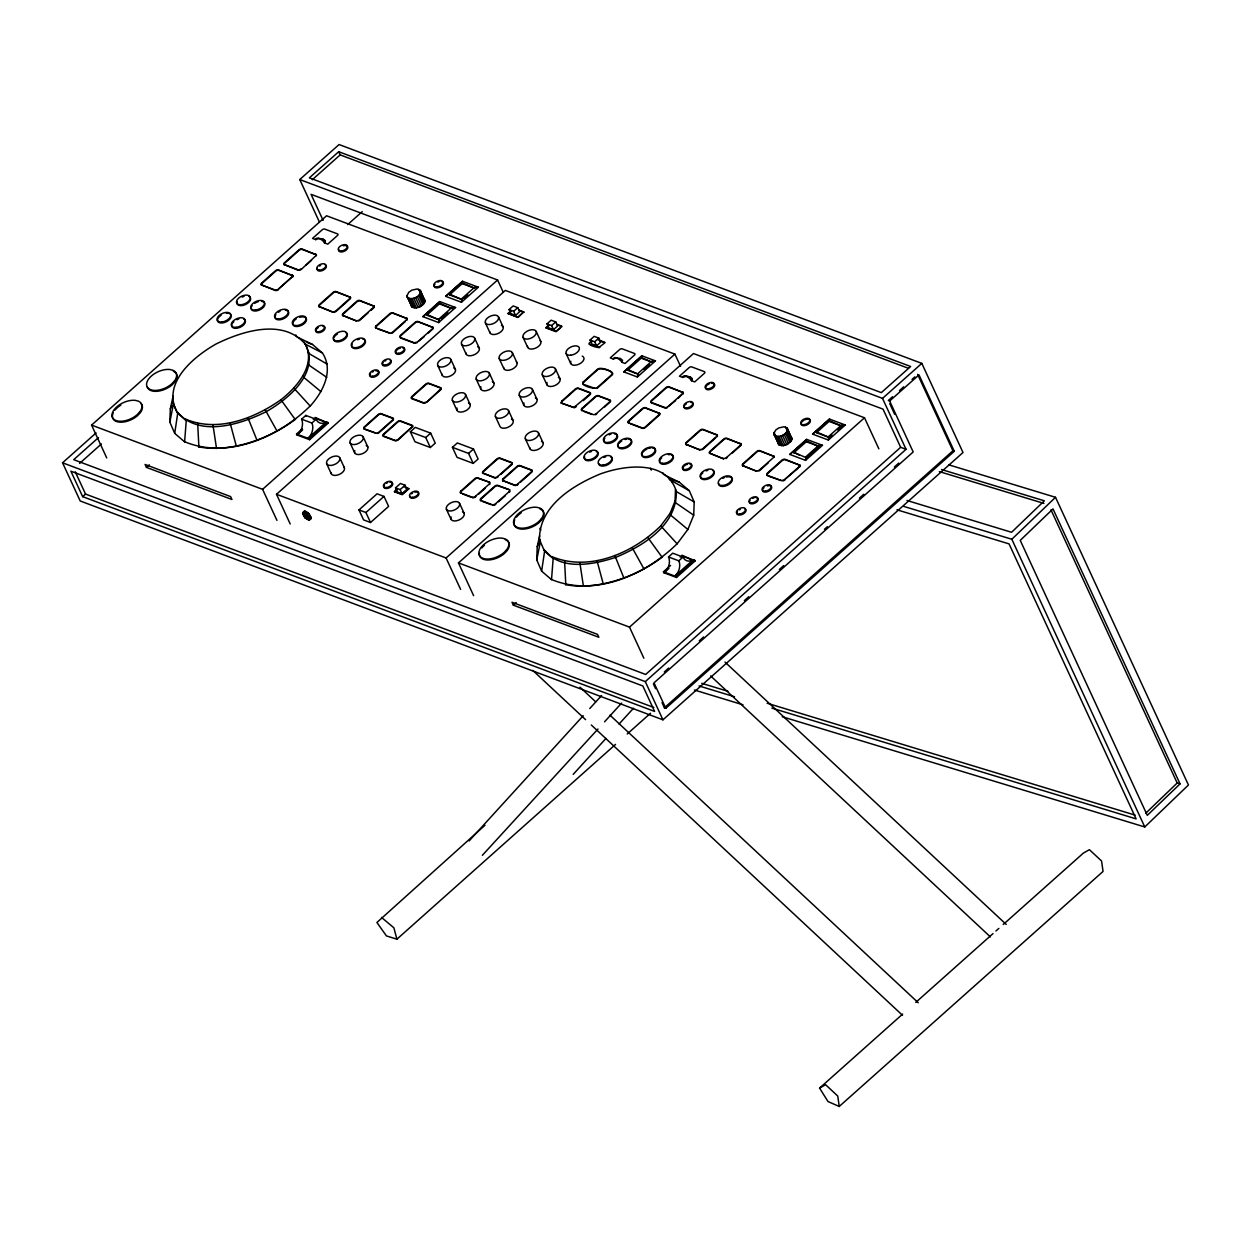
<?xml version="1.0" encoding="UTF-8"?>
<svg xmlns="http://www.w3.org/2000/svg" width="1251" height="1251" viewBox="0 0 1251 1251"><rect width="100%" height="100%" fill="white"/><g stroke="black" fill="none" stroke-linecap="round" stroke-linejoin="round"><path stroke-width="1.5" d="M176.813 411.688C198.94 437.694 239.895 424.73 266.103 411.72C288.481 399.053 320.256 372.642 305.228 344.103C283.086 318.098 242.131 331.077 215.923 344.072C193.561 356.738 161.786 383.15 176.813 411.688L186.227 420.883L184.616 441.853L174.702 433.362L169.823 422.134L170.324 408.936L173.091 396.114M185.367 419.007C217.393 432.846 254.047 418.632 280.912 399.757C297.363 386.934 317.316 363.806 304.353 342.242M293.829 388.091L310.217 406.043C322.774 392.157 334.126 370.718 322.398 352.954L312.5 344.463L298.254 337.551M541.62 571.144L544.592 551.331L539.509 539.775C538.821 506.264 572.755 485.341 600.183 474.004C624.702 465.012 666.877 459.524 676.338 491.596C677.041 525.107 643.108 546.03 615.68 557.367C593.021 564.795 560.385 571.175 543.732 549.47L553.145 558.665L551.519 579.635L541.62 571.144L536.742 559.916L537.226 546.718L539.619 535.725M675.055 501.135L675.477 489.735L676.338 491.596L694.196 501.964L693.711 515.177L687.878 529.454L677.119 543.825L660.747 525.873L670.036 513.457L675.055 501.135L675.915 502.996L693.711 515.177M393.393 418.647L393.267 419.148A2.393 1.329 -24.8 0 1 392.705 419.851L378.99 432.064A2.924 1.626 -24.8 0 1 378.193 432.627L376.473 433.19A1.986 1.095 -24.8 0 1 375.785 433.112L364.135 428.733A1.845 1.016 -24.8 0 1 363.744 428.421L363.916 427.357A2.721 1.517 -24.8 0 1 364.448 426.763L378.115 414.581A2.658 1.47 -24.8 0 1 379.1 413.925L380.429 413.549A1.83 1.016 -24.8 0 1 381.055 413.628L392.97 418.1A1.642 0.907 -24.8 0 1 393.314 418.381L393.393 418.647A1.642 0.907 -24.8 0 0 393.189 418.553L381.258 414.081A1.83 1.016 -24.8 0 0 380.632 414.003L379.319 414.378A2.658 1.47 -24.8 0 0 378.318 415.035L364.651 427.216A2.69 1.486 -24.8 0 0 364.01 428.014L363.963 428.874A1.845 1.016 -24.8 0 0 364.338 429.187L375.785 433.112M411.36 397.99L411.423 397.13A2.69 1.486 -24.8 0 1 412.064 396.332L425.731 384.151A2.658 1.47 -24.8 0 1 426.716 383.494L428.045 383.119A1.83 1.016 -24.8 0 1 428.671 383.197L440.587 387.685A1.642 0.907 -24.8 0 1 440.931 387.951L440.884 388.717A2.393 1.329 -24.8 0 1 440.305 389.421L426.81 402.087L440.524 389.874A2.393 1.329 -24.8 0 0 441.103 389.17L441.134 388.404A1.642 0.907 -24.8 0 0 440.805 388.138L428.874 383.65A1.83 1.016 -24.8 0 0 428.249 383.572L426.935 383.948A2.658 1.47 -24.8 0 0 425.934 384.604L412.267 396.786A2.69 1.486 -24.8 0 0 411.626 397.583L411.579 398.444A1.845 1.016 -24.8 0 0 411.954 398.756L423.62 403.135A1.986 1.095 -24.8 0 0 424.292 403.213L426.028 402.65M438.663 322.57L438.945 319.005L451.611 307.715L455.552 307.527L438.663 322.57L422.869 316.644L439.758 301.585L455.552 307.527M461.463 302.257L461.744 298.692L474.41 287.402L478.351 287.214L461.463 302.257L445.669 296.331L462.557 281.287L478.351 287.214M805.581 460.352L805.863 456.787L818.529 445.512L822.47 445.309L805.581 460.352L789.788 454.426L806.676 439.382L822.47 445.309M828.381 440.039L828.662 436.474L841.329 425.199L845.269 424.996L828.381 440.039L812.587 434.113L829.476 419.069L845.269 424.996M174.702 433.362L177.673 413.549L172.607 401.993M637.369 376.989L638.057 373.392L651.615 361.304L655.461 360.882L637.369 376.989L623.827 371.907L641.919 355.8L655.461 360.882M406.841 295.893L408.874 292.187L411.97 290.123L417.24 288.965L420.477 290.654L425.012 301.038L424.089 303.508L419.883 306.823L416.302 307.902L412.079 307.12L406.841 295.893L412.079 307.12M407.075 296.956C411.188 301.225 421.243 296.581 420.477 290.654M773.759 433.675L775.776 429.969L778.888 427.905L784.158 426.763L787.395 428.452L791.93 438.82L791.007 441.29L786.801 444.605L783.204 445.684L778.998 444.903L773.759 433.675L778.998 444.903M778.294 441.791L778.294 444.058M773.994 434.738C778.106 439.007 788.161 434.378 787.395 428.452M169.823 422.134L173.467 403.854M536.742 559.916L540.385 541.636L539.509 539.775M170.324 408.936L171.778 405.371M537.226 546.718L540.151 539.588M532.316 471.314L532.238 471.486A2.393 1.329 -24.8 0 1 531.675 472.206L520.697 481.979M439.758 301.585L422.869 316.644M462.557 281.287L445.669 296.331M806.676 439.382L789.788 454.426M829.476 419.069L812.587 434.113M302.601 513.754L304.853 511.174L308.559 513.551L310.999 517.617L309.763 519.306L308.747 520.213L305.056 517.836L302.601 513.754L303.618 512.863M308.747 520.213L310.999 517.617M641.919 355.8L623.827 371.907M622.013 362.321L622.529 360.241L620.215 358.411L616.399 357.927L613.334 359.053L610.253 357.895L619.683 349.514A1.861 1.032 -24.8 0 1 622.138 348.826L634.523 353.486A1.939 1.079 -24.8 0 1 634.445 355.128L625.078 363.462L622.013 362.321C620.949 359.897 613.881 355.143 613.334 359.053M692.069 380.069L691.537 380.726C690.458 378.24 683.202 373.361 682.624 377.395L685.783 376.238L690.755 377.239M484.997 825.253L376.911 922.487L386.434 935.92L396.911 939.188L615.539 744.408M469.125 840.907L583.201 715.728M589.753 708.535L601.559 695.587M597.994 729.005L482.37 855.309M604.546 721.811L621.591 703.109M573.177 774.4L605.953 738.434M619.057 724.048L633.491 708.222M903.457 506.311L1011.824 539.259L1055.516 497.304L1188.45 785.002L1144.774 826.974L782.266 716.745M1145.791 813.181L1177.191 783.017L1180.053 783.892L1147.292 815.355L1020.237 540.385L1052.998 508.907L1180.053 783.892M562.012 400.867L561.152 403.088L573.834 407.513L589.753 394.237A2.283 1.267 -24.8 0 0 590.3 393.533L590.331 392.798A1.642 0.907 -24.8 0 0 589.987 392.533L578.197 388.091A1.83 1.016 -24.8 0 0 577.587 388.013L576.289 388.373A2.533 1.407 -24.8 0 0 575.319 389.014L562.012 400.867L561.12 402.947L574.678 407.763M184.366 441.65C228.057 459.821 278.738 437.037 310.451 405.731M552.285 556.804C589.94 572.114 633.334 552.692 660.747 525.873M551.284 579.432C594.976 597.618 645.657 574.835 677.354 543.513M319.255 221.693L299.771 179.55L339.068 144.537L921.815 363.384L963.004 452.518L662.952 719.825L80.205 500.979L62.55 462.792L96.061 432.94M338.693 151.715L309.372 177.845L881.314 392.626L910.65 366.496L338.693 151.715L340.163 154.889L908.461 368.31M312.234 179.784L340.163 154.889M106.726 457.913L91.573 425.105L326.558 215.766L497.585 279.989L503.168 292.062M278.441 289.716A2.565 1.423 -24.8 0 1 275.283 290.467L261.662 284.978A2.393 1.329 -24.8 0 1 261.772 282.945L275.392 270.795A2.361 1.314 -24.8 0 1 278.535 269.919L292.453 275.533A2.127 1.173 -24.8 0 1 292.531 277.175M315.737 254.141A2.174 1.204 -24.8 0 1 315.549 256.017L301.554 269.153A2.627 1.454 -24.8 0 1 298.051 270.185L284.462 264.665A2.439 1.36 -24.8 0 1 284.649 262.585L298.817 249.934A2.408 1.345 -24.8 0 1 302.023 248.996L315.924 254.625A2.174 1.204 -24.8 0 1 316.347 255.736M261.881 285.447A2.393 1.329 -24.8 0 1 261.991 283.398L275.611 271.264A2.361 1.314 -24.8 0 1 278.754 270.388L292.453 275.533M284.649 265.149A2.439 1.36 -24.8 0 1 284.868 263.038L299.02 250.403A2.408 1.345 -24.8 0 1 302.242 249.449L315.924 254.625M98.485 437.6L73.715 459.664L645.672 674.461L900.657 447.295L906.052 449.312L645.297 681.623L62.55 462.792M79.579 463.433L101.425 443.964M347.684 224.586L362.258 211.607M261.662 284.978L275.064 290.013A2.565 1.423 -24.8 0 0 278.473 289.059L292.14 276.878A2.127 1.173 -24.8 0 0 292.234 275.064M305.823 265.353L311.515 260.286M82.66 496.647L654.601 711.428L642.842 685.955L70.885 471.174L82.66 496.647L85.537 494.067L653.835 707.487M319.302 306.62L332.922 312.125L319.302 306.62A2.393 1.329 -24.8 0 1 319.412 304.587L333.047 292.437A2.361 1.314 -24.8 0 1 336.175 291.561L350.092 297.175A2.127 1.173 -24.8 0 1 349.999 298.989L336.331 311.171A2.565 1.423 -24.8 0 1 334.596 312.093M319.521 307.089A2.393 1.329 -24.8 0 1 319.63 305.056L333.251 292.906A2.361 1.314 -24.8 0 1 336.394 292.03L350.092 297.175M146.445 467.389L231.951 499.493L230.606 496.584L145.085 464.465L146.445 467.389L149.307 464.825M332.703 311.655A2.565 1.423 -24.8 0 0 336.112 310.701L349.78 298.52A2.127 1.173 -24.8 0 0 349.873 296.722M342.993 315.518L356.613 321.022L342.993 315.518A2.393 1.329 -24.8 0 1 343.102 313.485L356.723 301.335A2.361 1.314 -24.8 0 1 359.866 300.459L373.783 306.073A2.127 1.173 -24.8 0 1 373.689 307.887L370.953 310.326M343.024 315.893A2.393 1.329 -24.8 0 1 343.321 313.954L356.942 301.804A2.361 1.314 -24.8 0 1 360.085 300.928L373.783 306.073M356.394 320.553A2.565 1.423 -24.8 0 0 359.803 319.599L373.47 307.418A2.127 1.173 -24.8 0 0 373.564 305.619M358.599 320.897A2.565 1.423 -24.8 0 0 360.022 320.068L368.216 312.75M376.113 325.885L376.332 326.339A2.393 1.329 -24.8 0 0 376.223 328.372L376.004 327.918A2.393 1.329 -24.8 0 1 376.113 325.885L389.749 313.735A2.361 1.314 -24.8 0 1 392.877 312.859L406.794 318.473A2.127 1.173 -24.8 0 1 407.2 318.77M376.332 326.339L389.952 314.204A2.361 1.314 -24.8 0 1 393.095 313.329L406.794 318.473M376.004 327.918L389.405 332.954A2.565 1.423 -24.8 0 0 392.814 332L406.481 319.818A2.127 1.173 -24.8 0 0 406.575 318.004M391.297 333.391A2.565 1.423 -24.8 0 0 393.033 332.469L405.34 321.507M301.6 419.179L305.823 415.41L316.096 419.273A11.212 8.178 -69.3 0 0 319.615 422.838L320.537 423.151A11.212 8.178 -69.3 0 0 326.574 421.775L307.996 438.319A11.103 8.085 -69.4 0 0 312.781 428.202L312.781 426.81A11.103 8.085 -69.4 0 0 311.874 423.026L301.6 419.179A11.103 8.1 -69.4 0 1 297.722 434.457M417.036 342.774L414.456 343.196L400.523 337.973L400.101 335.831A3.518 1.955 -24.8 0 1 400.758 335.08L414.957 322.43A2.455 1.36 -24.8 0 1 418.209 321.523L432.69 327.34A2.205 1.22 -24.8 0 1 432.58 329.216L428.327 333.016M432.471 326.871A2.205 1.22 -24.8 0 1 432.377 328.763L418.147 341.429A3.769 2.095 -24.8 0 1 417.177 342.117L414.237 342.743L400.304 337.504L400.304 336.284A3.518 1.955 -24.8 0 1 400.977 335.549L415.176 322.899A2.455 1.36 -24.8 0 1 418.428 321.992L432.69 327.34M450.235 307.981L439.414 303.899L426.747 315.189L439.367 319.928L426.31 314.251M449.547 294.876L462.166 299.63L449.109 293.954L449.547 294.876L462.213 283.602L474.833 288.34L461.775 282.663L462.213 283.602M315.533 418.397L315.111 417.459L328.169 423.135L309.591 439.695L296.956 434.941L296.534 434.019L302.242 428.921M296.956 434.941L302.679 429.859M311.874 423.026L316.096 419.273M440.774 318.677L447.811 312.406M463.574 298.363L467.796 294.611M296.534 434.019L309.169 438.757L327.746 422.212M424.058 336.816L418.147 341.429M91.573 425.105L262.585 489.329L497.585 279.989M290.201 523.966L276.502 494.286L505.326 290.42L674.914 354.111L680.56 366.34M509.048 309.591L513.16 305.932L517.773 307.668L519.65 311.749L515.553 315.408L510.94 313.673L509.048 309.591L513.661 311.327L515.553 315.408M516.491 316.831L508.156 313.704L510.815 310.686M508.156 313.704L511.034 311.139M513.661 311.327L517.773 307.668M377.521 433.471L378.412 433.081A2.924 1.626 -24.8 0 0 379.194 432.518L392.908 420.305A2.393 1.329 -24.8 0 0 393.486 419.601M383.666 433.988L397.333 421.806A2.658 1.47 -24.8 0 1 398.318 421.149L399.648 420.774A1.83 1.016 -24.8 0 1 400.273 420.852L412.189 425.324A1.642 0.907 -24.8 0 1 412.533 425.59L412.486 426.356A2.393 1.329 -24.8 0 1 411.923 427.076L398.209 439.289A2.924 1.626 -24.8 0 1 397.427 439.852L395.691 440.415A1.986 1.095 -24.8 0 1 395.003 440.321L383.353 435.942A1.845 1.016 -24.8 0 1 382.978 435.645L383.134 434.582A2.721 1.517 -24.8 0 1 383.666 433.988L383.869 434.441A2.69 1.486 -24.8 0 0 383.228 435.239L383.181 436.099A1.845 1.016 -24.8 0 0 383.557 436.396L395.222 440.774A1.986 1.095 -24.8 0 0 395.91 440.868L397.63 440.305A2.924 1.626 -24.8 0 0 398.412 439.742L411.923 427.076M383.869 434.441L397.552 422.259A2.658 1.47 -24.8 0 1 398.537 421.603L399.867 421.227A1.83 1.016 -24.8 0 1 400.492 421.306L412.408 425.778A1.642 0.907 -24.8 0 1 412.752 426.044L412.705 426.81A2.393 1.329 -24.8 0 1 412.47 427.17M517.945 317.003L523.7 311.89L518.149 317.457L507.937 313.25M303.852 512.066L307.543 514.442L308.559 513.551M305.056 517.836L306.073 516.929L309.763 519.306M410.344 431.767L415.285 427.373L430.657 433.143L435.27 443.12L430.328 447.514L414.957 441.744L410.344 431.767L425.731 437.537L430.328 447.514M547.015 323.853L551.128 320.193L555.741 321.914L557.618 326.011L553.521 329.67L548.892 327.934L547.015 323.853L551.628 325.588L553.521 329.67M560.432 327.871L556.116 331.718L546.124 327.965L548.782 324.947M546.124 327.965L549.001 325.401M425.731 437.537L430.657 433.143M551.628 325.588L555.741 321.914M545.905 327.512L555.913 331.265L561.871 326.589L556.867 324.713M358.974 509.923L377.067 493.817L383.994 496.412L388.608 506.389L370.515 522.511L363.588 519.9L358.974 509.923L365.902 512.519L370.515 522.511M365.902 512.519L383.994 496.412M395.519 487.874L400.461 483.48L405.074 485.216L406.95 489.297L402.024 493.692L397.411 491.956L395.519 487.874L400.132 489.61L402.024 493.692M403.995 486.67L408.827 488.86L402.243 494.708L394.55 491.831L396.974 489.032M394.55 491.831L397.192 489.485M400.132 489.61L405.074 485.216M452.424 447.342L457.35 442.948L473.504 449.015L478.117 458.992L473.175 463.386L457.037 457.319L452.424 447.342L468.562 453.409L473.175 463.386M394.346 491.377L402.04 494.254L408.608 488.406M590.065 340.022L594.178 336.363L598.791 338.083L600.683 342.18L596.571 345.839L591.958 344.103L590.065 340.022L594.678 341.758L596.571 345.839M589.174 344.134C617.196 351.375 578.9 345.683 592.051 341.57M468.562 453.409L473.504 449.015M594.678 341.758L598.791 338.083M598.963 347.434L604.937 342.758L599.933 340.882M461.009 490.924L474.692 478.758A2.658 1.47 -24.8 0 1 475.677 478.085L477.006 477.726A1.83 1.016 -24.8 0 1 477.632 477.804L489.548 482.276A1.642 0.907 -24.8 0 1 489.892 482.542L489.845 483.308A2.393 1.329 -24.8 0 1 489.266 484.012L475.552 496.24A2.924 1.626 -24.8 0 1 474.77 496.803L473.05 497.351A1.986 1.095 -24.8 0 1 472.362 497.272L460.712 492.894A1.845 1.016 -24.8 0 1 460.321 492.597L460.368 491.737A2.69 1.486 -24.8 0 1 461.009 490.924L461.228 491.377A2.69 1.486 -24.8 0 0 460.587 492.19L460.524 493.05A1.845 1.016 -24.8 0 0 460.915 493.347L460.712 492.894M482.949 473.488A1.845 1.016 -24.8 0 1 482.73 473.269L482.573 471.955A2.69 1.486 -24.8 0 1 483.214 471.158L496.882 458.976A2.658 1.47 -24.8 0 1 497.882 458.319L499.196 457.944A1.83 1.016 -24.8 0 1 499.837 458.022L511.753 462.495A1.642 0.907 -24.8 0 1 512.097 462.761L512.05 463.527A2.393 1.329 -24.8 0 1 511.471 464.246L497.757 476.459A2.924 1.626 -24.8 0 1 496.975 477.022L495.24 477.585A1.986 1.095 -24.8 0 1 494.567 477.491L482.902 473.113L494.77 477.945A1.986 1.095 -24.8 0 0 495.459 478.038L497.179 477.475M583.357 381.852L597.431 369.326A2.862 1.595 -24.8 0 1 598.166 368.795C601.481 366.95 613.991 371.281 612.349 373.986A2.58 1.439 -24.8 0 1 611.864 374.534L597.759 387.106A3.127 1.736 -24.8 0 1 596.946 387.685C593.553 389.624 581.074 385.386 582.81 382.462A2.909 1.611 -24.8 0 1 583.357 381.852L583.56 382.306A2.909 1.611 -24.8 0 0 583.013 382.915L583.201 384.307L594.522 388.185M562.231 401.321L575.538 389.468A2.533 1.407 -24.8 0 1 576.492 388.826L577.79 388.467A1.83 1.016 -24.8 0 1 578.415 388.545L590.206 392.986A1.642 0.907 -24.8 0 1 590.55 393.252L590.503 393.987A2.283 1.267 -24.8 0 1 589.956 394.69L583.294 400.617M583.56 382.306L597.634 369.78A2.862 1.595 -24.8 0 1 598.369 369.248C601.684 367.403 614.225 371.735 612.552 374.44A2.58 1.439 -24.8 0 1 612.067 374.987L597.962 387.56A3.127 1.736 -24.8 0 1 597.165 388.138L596.555 388.435M461.228 491.377L474.895 479.211A2.658 1.47 -24.8 0 1 475.88 478.539L477.21 478.179A1.83 1.016 -24.8 0 1 477.835 478.257L489.548 482.276M482.902 473.113A1.845 1.016 -24.8 0 1 482.526 472.815L482.777 472.409A2.69 1.486 -24.8 0 1 483.433 471.611L497.1 459.43A2.658 1.47 -24.8 0 1 498.086 458.773L499.415 458.398A1.83 1.016 -24.8 0 1 500.04 458.476L511.956 462.948A1.642 0.907 -24.8 0 1 512.3 463.214M478.507 494.239L485.372 488.14M500.713 474.473L511.675 464.7A2.393 1.329 -24.8 0 0 512.253 463.98M481.01 498.445L494.677 486.264A2.658 1.47 -24.8 0 1 495.662 485.607L496.991 485.232A1.83 1.016 -24.8 0 1 497.617 485.31L509.532 489.782A1.642 0.907 -24.8 0 1 509.876 490.048L509.829 490.814A2.393 1.329 -24.8 0 1 509.266 491.534L495.552 503.746A2.924 1.626 -24.8 0 1 494.77 504.309L493.035 504.872A1.986 1.095 -24.8 0 1 492.347 504.779L480.697 500.4A1.845 1.016 -24.8 0 1 480.306 500.103L480.368 499.243A2.69 1.486 -24.8 0 1 481.01 498.445L481.213 498.899A2.69 1.486 -24.8 0 0 480.572 499.696L480.525 500.556A1.845 1.016 -24.8 0 0 480.9 500.853L480.697 500.4M503.215 478.664L516.882 466.482A2.658 1.47 -24.8 0 1 517.867 465.825L519.196 465.45A1.83 1.016 -24.8 0 1 519.822 465.528L531.738 470.001A1.642 0.907 -24.8 0 1 532.082 470.267L532.035 471.033A2.393 1.329 -24.8 0 1 531.456 471.752L517.758 483.965A2.924 1.626 -24.8 0 1 516.96 484.528L515.24 485.091A1.986 1.095 -24.8 0 1 514.552 484.997L502.902 480.619A1.845 1.016 -24.8 0 1 502.511 480.321L502.683 479.258A2.721 1.517 -24.8 0 1 503.215 478.664L503.418 479.117A2.69 1.486 -24.8 0 0 502.777 479.915L502.714 480.775A1.845 1.016 -24.8 0 0 502.949 480.994M582.043 408.342L595.32 396.52A2.533 1.407 -24.8 0 1 596.274 395.879L597.571 395.519A1.83 1.016 -24.8 0 1 598.197 395.613L609.988 400.039A1.642 0.907 -24.8 0 1 610.332 400.304L610.285 401.039A2.283 1.267 -24.8 0 1 609.737 401.743L596.43 413.596A2.768 1.532 -24.8 0 1 595.382 414.284L593.975 414.675A1.986 1.11 -24.8 0 1 593.302 414.597L581.762 410.265A1.861 1.032 -24.8 0 1 581.387 409.968L581.418 409.124A2.565 1.423 -24.8 0 1 582.043 408.342L582.247 408.796A2.565 1.423 -24.8 0 0 581.621 409.577L581.59 410.422A1.861 1.032 -24.8 0 0 581.965 410.719L581.762 410.265M481.213 498.899L494.896 486.717A2.658 1.47 -24.8 0 1 495.881 486.06L497.194 485.685A1.83 1.016 -24.8 0 1 497.835 485.763L509.532 489.782M503.418 479.117L517.085 466.936A2.658 1.47 -24.8 0 1 518.07 466.279L519.4 465.904A1.83 1.016 -24.8 0 1 520.025 465.982L531.941 470.454A1.642 0.907 -24.8 0 1 532.285 470.72M582.247 408.796L595.523 396.974A2.533 1.407 -24.8 0 1 596.492 396.332L597.79 395.973A1.83 1.016 -24.8 0 1 598.4 396.067L610.191 400.492A1.642 0.907 -24.8 0 1 610.535 400.758L610.504 401.493A2.283 1.267 -24.8 0 1 609.941 402.196L604.624 406.935M638.479 374.299L627.22 369.326L627.642 370.233L641.216 358.146L652.037 362.211L640.793 357.239L641.216 358.146M643.905 369.467L649.332 364.635M498.508 501.76L505.357 495.646M276.502 494.286L446.091 557.977L674.914 354.111M473.629 595.695L458.476 562.903L693.476 353.548L864.504 417.771L878.859 448.843M628.69 420.727L628.893 421.196A2.393 1.329 -24.8 0 0 628.784 423.229L628.581 422.76A2.393 1.329 -24.8 0 1 628.69 420.727L642.31 408.577A2.361 1.314 -24.8 0 1 645.453 407.717L659.371 413.315A2.127 1.173 -24.8 0 1 659.277 415.129L645.61 427.31A2.565 1.423 -24.8 0 1 642.201 428.264L630.473 423.854M651.583 402.916L651.38 402.447A2.439 1.36 -24.8 0 1 651.568 400.367L665.72 387.732A2.408 1.345 -24.8 0 1 668.941 386.778L682.843 392.407L669.144 387.263A2.408 1.345 -24.8 0 0 665.954 388.201L651.755 400.82A2.439 1.36 -24.8 0 0 651.568 402.931L665 407.951A2.627 1.454 -24.8 0 0 667.33 407.67M628.893 421.196L642.529 409.046A2.361 1.314 -24.8 0 1 645.657 408.17L659.371 413.315M628.581 422.76L641.982 427.795A2.565 1.423 -24.8 0 0 645.391 426.841L659.058 414.66A2.127 1.173 -24.8 0 0 659.152 412.861M651.38 402.447L664.781 407.482A2.627 1.454 -24.8 0 0 668.237 406.466L682.467 393.799A2.174 1.204 -24.8 0 0 682.655 391.923M675.587 400.601L668.253 406.466M678.417 398.068L682.467 393.799M686.22 444.402L699.841 449.907L686.22 444.402A2.393 1.329 -24.8 0 1 686.33 442.369L699.95 430.235A2.361 1.314 -24.8 0 1 703.093 429.359L717.011 434.973A2.127 1.173 -24.8 0 1 717.417 435.27M686.439 444.871A2.393 1.329 -24.8 0 1 686.533 442.838L700.169 430.688A2.361 1.314 -24.8 0 1 703.297 429.828L717.011 434.973M513.348 605.171L598.869 637.275L597.525 634.366L512.003 602.263L513.348 605.171L516.225 602.607M699.622 449.437A2.565 1.423 -24.8 0 0 703.031 448.483L716.698 436.318A2.127 1.173 -24.8 0 0 716.792 434.504M701.827 449.781A2.565 1.423 -24.8 0 0 703.25 448.953L715.541 437.991M709.911 453.3L723.531 458.804L709.911 453.3A2.393 1.329 -24.8 0 1 710.005 451.267L723.641 439.132A2.361 1.314 -24.8 0 1 726.784 438.257L740.701 443.87A2.127 1.173 -24.8 0 1 741.233 444.449M709.661 453.441A2.393 1.329 -24.8 0 1 710.224 451.736L723.86 439.586A2.361 1.314 -24.8 0 1 726.987 438.71L740.701 443.87M723.313 458.335A2.565 1.423 -24.8 0 0 726.722 457.381L740.389 445.2A2.127 1.173 -24.8 0 0 740.483 443.401M732.398 452.987L740.608 445.669A2.127 1.173 -24.8 0 0 741.202 444.777M742.922 465.7L756.542 471.205L742.922 465.7A2.393 1.329 -24.8 0 1 743.031 463.668L756.652 451.517A2.361 1.314 -24.8 0 1 759.795 450.641L773.712 456.255A2.127 1.173 -24.8 0 1 774.228 457.178M743.141 466.17A2.393 1.329 -24.8 0 1 743.235 464.137L756.871 451.986A2.361 1.314 -24.8 0 1 759.998 451.111L773.712 456.255M756.323 470.736A2.565 1.423 -24.8 0 0 759.732 469.782L773.399 457.6A2.127 1.173 -24.8 0 0 773.493 455.802M758.841 470.955A2.565 1.423 -24.8 0 0 759.951 470.251L768.145 462.948M668.519 556.961L672.741 553.192L682.999 557.055A11.212 8.178 -69.3 0 0 686.518 560.636L687.456 560.933A11.212 8.178 -69.3 0 0 693.476 559.557L674.914 576.101A11.103 8.085 -69.4 0 0 679.7 565.984L679.684 564.592A11.103 8.085 -69.4 0 0 678.777 560.823L668.519 556.961A11.103 8.1 -69.4 0 1 664.641 572.254M799.592 465.122L785.347 459.774A2.455 1.36 -24.8 0 0 782.094 460.681L767.879 473.331A3.518 1.955 -24.8 0 0 767.223 474.082L767.442 475.755L767.004 473.613A3.518 1.955 -24.8 0 1 767.676 472.862L781.875 460.212A2.455 1.36 -24.8 0 1 785.128 459.305L799.592 465.122A2.205 1.22 -24.8 0 1 800.03 465.435M793.65 452.971L806.316 441.697L818.952 446.435L806.285 457.725L793.228 452.049L799.076 455.004M831.899 434.91L829.085 437.412L816.027 431.736L816.45 432.658L829.116 421.384L841.751 426.122L837.529 429.891M682.452 556.179L682.014 555.256L695.087 560.933L676.51 577.477L663.874 572.739L663.437 571.801L670.583 565.436M663.874 572.739L668.925 568.423M678.777 560.823L682.999 557.055M767.223 475.286L781.406 480.587L784.096 479.915A3.769 2.095 -24.8 0 0 785.065 479.211L799.28 466.545A2.205 1.22 -24.8 0 0 799.389 464.668M663.437 571.801L676.072 576.539L694.649 559.995M798.075 468.281L785.065 479.211M299.771 179.55L882.518 398.381L921.815 363.384M458.476 562.903L629.503 627.126L864.504 417.771M892.495 396.77L888.304 400.508L889.649 401.008L913.183 451.955L654.007 682.843L665.782 708.316L954.278 451.283L918.985 374.893L889.649 401.008M899.485 390.562L903.675 386.825M912.042 379.35L914.841 376.864M664.312 671.959L668.675 668.065M699.246 640.825L703.625 636.947M744.392 600.621L748.755 596.727M779.342 569.486L783.705 565.593M824.472 529.267L827.396 526.671M859.421 498.133L863.784 494.254M894.371 467.014L898.734 463.12M627.204 734.024L650.52 713.242M662.014 702.593L664.422 707.8L952.934 450.782L954.278 451.283M1003.224 924.505L1083.382 853.088L1089.402 849.679L1101.568 861.016L1103.054 871.431L839.233 1106.463L828.006 1101.552L819.577 1088.104L902.643 1014.092M915.763 1002.411L993.013 933.59M995.937 930.994L998.845 928.398M575.695 407.247L576.43 406.09M316.659 239.129L315.721 239.598C316.284 235.579 323.54 240.458 324.619 242.944L325.166 240.817L323.743 239.52M819.577 1088.104L825.597 1084.711L837.748 1096.048L839.233 1106.463M517.179 484.981L515.443 485.544A1.986 1.095 -24.8 0 1 514.755 485.451L502.902 480.619M474.692 497.398L473.253 497.804A1.986 1.095 -24.8 0 1 472.565 497.726L472.362 497.272M494.677 504.904L493.238 505.326A1.986 1.095 -24.8 0 1 492.566 505.232L492.347 504.779M316.55 239.05L318.911 238.534M782.876 480.978L784.314 480.368A3.769 2.095 -24.8 0 0 784.987 479.931M684.61 376.535L685.829 376.316M318.864 238.441L322.789 238.941M687.127 376.301L688.41 376.457M539.885 508.891L540.276 509.001A16.044 8.898 -24.8 0 1 541.417 520.197L538.821 522.824A16.044 8.898 -24.8 0 1 520.557 529.032A16.044 8.898 -24.8 0 1 514.724 519.822M505.263 539.744L505.654 539.838A16.044 8.898 -24.8 0 1 506.796 551.034L504.2 553.677A16.044 8.898 -24.8 0 1 487.64 559.995A16.044 8.898 -24.8 0 1 479.336 553.333M949.009 464.903L1055.516 497.304M941.612 469.563L1044.335 500.807L1011.574 532.285L906.975 500.478M939.345 471.611L1043.944 503.418M896.983 509.814L1009.057 543.888L1136.111 818.873L771.883 708.113M701.748 683.327L727.91 691.287M767.129 703.218L1135.11 815.105M699.028 685.955L734.509 696.744M694.446 690.036L743.031 704.813M307.152 342.524L312.5 344.463M670.489 479.024L679.402 482.26L689.317 490.736L694.196 501.964M518.696 310.013L523.7 311.89M556.664 324.259L561.668 326.136M598.056 339.803L604.718 342.305M518.915 310.467L523.903 312.343M315.862 239.66L312.562 238.409L322.226 229.793A1.908 1.063 -24.8 0 1 324.76 229.089L337.489 233.874A2.002 1.11 -24.8 0 1 337.395 235.579L327.778 244.133L324.494 242.897L325.01 240.817M682.765 377.442L679.465 376.207L689.145 367.591A1.908 1.063 -24.8 0 1 691.662 366.887L704.391 371.656A2.002 1.11 -24.8 0 1 704.313 373.361L694.696 381.915L691.396 380.679L692.256 379.35L691.443 377.911M816.45 432.658L829.085 437.412M627.642 370.233L636.665 373.627M284.462 264.665L297.863 269.7A2.627 1.454 -24.8 0 0 301.319 268.684M377.896 329.013L389.405 332.954M769.177 476.412L781.156 480.525M583.623 411.329L591.864 414.425M411.36 397.99A1.845 1.016 -24.8 0 0 411.751 398.303L423.401 402.681A1.986 1.095 -24.8 0 0 424.089 402.759L425.809 402.196A2.924 1.626 -24.8 0 0 426.607 401.634M317.347 419.069L328.169 423.135M684.25 556.867L695.087 560.933M462.573 493.973L470.908 497.1M482.573 501.479L490.892 504.606M405.746 487.702L408.827 488.86M664.422 707.8L665.782 708.316M689.614 376.801L692.084 378.6M322.711 239.019L324.666 240.098M665.157 475.333L679.402 482.26M669.285 479.461L689.317 490.736M305.228 344.103L322.398 352.954M789.897 436.333L791.695 437.756M422.979 298.551L424.777 299.974M327.277 364.182L309.435 353.814L308.575 351.938M326.792 377.38L309.013 365.214L308.153 363.337M687.878 529.454L670.896 515.318L670.036 513.457M320.975 391.657L303.977 377.536L303.117 375.675M381.508 917.452L393.862 927.773L396.911 939.188M725.017 662.107L1006.211 924.411M710.631 675.931L990.401 936.905M579.995 687.19L595.695 701.827M609.956 715.15L918.265 1002.755M532.77 670.395L585.593 719.653M591.301 724.986L902.456 1015.249M662.17 557.336L647.83 537.539M295.252 419.538L280.912 399.757M307.543 514.442L309.998 518.524M644.03 569.033L632.162 547.641M277.112 431.251L265.243 409.859M1050.949 509.814L1177.191 783.017M1011.824 539.259L1144.774 826.974M917.64 374.377L952.934 450.782M889.774 403.698L894.684 414.3M882.518 398.381L906.052 449.312M900.657 447.295L883.034 409.14L311.077 194.343L323.102 220.364M841.751 426.122L828.694 420.445L829.116 421.384M818.952 446.435L805.894 440.759L806.316 441.697M786.691 427.592L791.93 438.82M785.597 427.029L787.02 430.125M787.395 430.719L791.695 440.024M786.707 431.97L791.007 441.29M785.597 433.221L789.913 442.541M799.28 466.545L799.498 467.014A2.205 1.22 -24.8 0 0 799.968 466.451M784.174 434.347L788.474 443.667M782.5 435.285L786.801 444.605M780.702 435.974L785.002 445.293M778.904 436.364L783.204 445.684M777.231 436.427L781.531 445.747M773.994 432.471L780.092 445.481M726.722 457.381L726.925 457.85A2.565 1.423 -24.8 0 1 725.83 458.554M716.698 436.318L716.917 436.771A2.127 1.173 -24.8 0 0 717.464 436.052M671.271 480.04L672.131 481.901M662.717 472.706L663.577 474.567M650.395 468.234L651.255 470.11M676.072 576.539L676.51 577.477M596.43 413.596L596.633 414.05A2.768 1.532 -24.8 0 1 595.585 414.738M566.109 353.517L570.722 363.494M555.428 368.873A7.209 4.003 -24.8 0 1 546.875 376.488A7.209 4.003 -24.8 0 1 544.232 370.077A7.209 4.003 -24.8 0 1 555.428 368.873L560.041 378.85M536.21 331.468A7.209 4.003 -24.8 0 1 527.672 339.068A7.209 4.003 -24.8 0 1 525.013 332.672A7.209 4.003 -24.8 0 1 536.21 331.468L540.823 341.445M542.262 374.753L546.875 384.729M523.059 337.348L527.656 347.325M614.82 555.507L623.936 578.134M532.394 389.389A7.209 4.003 -24.8 0 1 523.856 397.005A7.209 4.003 -24.8 0 1 521.214 390.593A7.209 4.003 -24.8 0 1 532.394 389.389L537.007 399.366M498.508 316.91A7.209 4.003 -24.8 0 1 489.954 324.525A7.209 4.003 -24.8 0 1 487.311 318.129A7.209 4.003 -24.8 0 1 498.508 316.91L503.121 326.902M512.363 352.704A7.209 4.003 -24.8 0 1 503.825 360.319A7.209 4.003 -24.8 0 1 501.166 353.908A7.209 4.003 -24.8 0 1 512.363 352.704L516.976 362.681M629.503 627.126L643.858 658.198M538.477 432.846A7.209 4.003 -24.8 0 1 529.924 440.461A7.209 4.003 -24.8 0 1 527.281 434.05A7.209 4.003 -24.8 0 1 538.477 432.846L543.075 442.823M596.977 560.589L603.279 584.029M653.397 683.937L655.602 688.707M519.243 395.269L523.856 405.246M485.341 322.789L489.954 332.782M499.212 358.584L503.825 368.56M645.297 681.623L662.952 719.825M525.311 438.726L529.924 448.702M579.838 562.559L583.435 586.312M508.563 410.625A7.209 4.003 -24.8 0 1 500.009 418.241A7.209 4.003 -24.8 0 1 497.366 411.829A7.209 4.003 -24.8 0 1 508.563 410.625L513.16 420.602M474.661 338.161A7.209 4.003 -24.8 0 1 466.107 345.776A7.209 4.003 -24.8 0 1 463.464 339.365A7.209 4.003 -24.8 0 1 474.661 338.161L479.274 348.138M489.344 373.22A7.209 4.003 -24.8 0 1 480.791 380.82A7.209 4.003 -24.8 0 1 478.148 374.424A7.209 4.003 -24.8 0 1 489.344 373.22L493.957 383.197M452.033 308.653L438.976 302.977L439.414 303.899M564.608 561.261L565.796 584.811M495.396 416.505L500.009 426.482A7.209 4.003 -24.8 0 0 509.767 426.356A7.209 4.003 -24.8 0 0 511.518 419.148M461.494 344.041L466.107 354.017M476.178 379.1L480.791 389.077M539.947 528.375L540.807 530.236M517.758 483.965L517.961 484.418A2.924 1.626 -24.8 0 1 517.461 484.809M419.773 289.81L425.012 301.038M418.678 289.231L420.117 292.343M420.477 292.922L424.777 302.242M450.813 359.397A7.209 4.003 -24.8 0 1 442.26 367.012A7.209 4.003 -24.8 0 1 439.617 360.616A7.209 4.003 -24.8 0 1 450.813 359.397L455.427 369.373M419.789 294.188L424.089 303.508M465.497 394.456A7.209 4.003 -24.8 0 1 456.959 402.071A7.209 4.003 -24.8 0 1 454.301 395.66A7.209 4.003 -24.8 0 1 465.497 394.456L470.11 404.433M418.694 295.424L422.994 304.744M509.266 491.534L509.47 491.987A2.393 1.329 -24.8 0 0 509.814 491.627M417.255 296.565L421.556 305.869M415.582 297.503L419.883 306.823M497.757 476.459L497.961 476.912A2.924 1.626 -24.8 0 1 497.46 477.303M413.784 298.191L418.084 307.511M411.986 298.582L416.302 307.902M410.312 298.645L414.628 307.965M408.874 298.379L413.19 307.699M437.647 365.276L442.26 375.269M452.346 400.336L456.943 410.312M489.266 484.012L489.485 484.481A2.393 1.329 -24.8 0 0 489.813 484.121M495.552 503.746L495.756 504.2A2.924 1.626 -24.8 0 1 494.974 504.763M406.481 319.818L406.7 320.287A2.127 1.173 -24.8 0 0 407.154 319.74M475.552 496.24L475.771 496.694A2.924 1.626 -24.8 0 1 474.989 497.257M459.539 503.34A7.209 4.003 -24.8 0 1 450.985 510.955A7.209 4.003 -24.8 0 1 448.343 504.544A7.209 4.003 -24.8 0 1 459.539 503.34L464.152 513.317M446.372 509.22L450.985 519.196M446.091 557.977L460.603 589.393M292.14 276.878L278.473 289.059M363.212 436.927A7.209 4.003 -24.8 0 1 354.659 444.543A7.209 4.003 -24.8 0 1 352.016 438.147A7.209 4.003 -24.8 0 1 363.212 436.927L367.825 446.92M350.045 442.807L354.659 452.799M295.799 334.924L296.659 336.785M339.772 457.803A7.209 4.003 -24.8 0 1 331.234 465.419A7.209 4.003 -24.8 0 1 328.591 459.023A7.209 4.003 -24.8 0 1 339.772 457.803L344.385 467.796M326.62 463.683L331.234 473.676M309.169 438.757L309.591 439.695M247.901 417.725L257.034 440.352M262.585 489.329L276.956 520.4M230.059 422.807L236.361 446.247M212.936 424.777L216.532 448.515M197.689 423.479L198.878 447.029M75.248 471.783L85.537 494.067M411.141 305.213L411.391 306.276M325.072 264.821A4.941 2.737 -24.8 0 1 322.93 270.341A4.941 2.737 -24.8 0 1 317.316 268.418M319.49 266.01A4.941 2.737 -24.8 0 1 320.616 265.384M231.122 315.127A7.397 4.113 -24.8 0 1 226.509 321.663A7.397 4.113 -24.8 0 1 217.971 321.773A7.397 4.113 -24.8 0 1 221.099 315.268M226.384 313.344A7.397 4.113 -24.8 0 1 228.026 313.329M229.418 313.626A7.397 4.113 -24.8 0 1 230.481 314.251M441.275 281.428A4.941 2.737 -24.8 0 1 442.745 285.009A4.941 2.737 -24.8 0 1 436.38 287.855A4.941 2.737 -24.8 0 1 434.895 284.274M437.772 282.116A4.941 2.737 -24.8 0 1 438.976 281.678M173.357 371.203A16.044 8.898 -24.8 0 1 174.499 382.399L171.903 385.042A16.044 8.898 -24.8 0 1 147.29 387.106M140.91 403.463A16.044 8.898 -24.8 0 1 139.877 413.252L137.282 415.879A16.044 8.898 -24.8 0 1 119.033 422.087A16.044 8.898 -24.8 0 1 113.184 412.877M114.936 410.14A16.044 8.898 -24.8 0 1 120.8 405.152M316.3 417.912A11.212 8.178 -69.3 0 1 313.266 419.273M306.339 416.364A11.212 8.178 -69.3 0 1 305.823 415.41M375.816 370.828A4.941 2.737 -24.8 0 1 378.756 373.83A4.941 2.737 -24.8 0 1 372.376 377.27A4.941 2.737 -24.8 0 1 370.546 373.658M372.298 372.11A4.941 2.737 -24.8 0 1 373.423 371.5M261.662 301.366A7.397 4.113 -24.8 0 1 263.883 306.73A7.397 4.113 -24.8 0 1 254.328 310.999A7.397 4.113 -24.8 0 1 252.108 305.635M254.735 303.289A7.397 4.113 -24.8 0 1 258.222 301.726M248.84 296.331A7.397 4.113 -24.8 0 1 245.352 304.634A7.397 4.113 -24.8 0 1 237.143 301.569M242.209 297.05A7.397 4.113 -24.8 0 1 244.008 296.393M347.309 246.15A4.941 2.737 -24.8 0 1 343.681 251.514A4.941 2.737 -24.8 0 1 338.802 249.23M343.384 245.775A4.941 2.737 -24.8 0 1 346.605 245.743M322.93 326.292A4.941 2.737 -24.8 0 1 322.555 331.452A4.941 2.737 -24.8 0 1 315.815 330.749M316.018 329.936A4.941 2.737 -24.8 0 1 318.301 327.543M243.632 318.974A7.397 4.113 -24.8 0 1 240.145 327.277A7.397 4.113 -24.8 0 1 231.935 324.197M232.686 322.93A7.397 4.113 -24.8 0 1 233.828 321.71M237.002 319.693A7.397 4.113 -24.8 0 1 238.8 319.036M390.109 360.1A4.723 2.611 -24.8 0 1 390.171 363.853A4.723 2.611 -24.8 0 1 384.229 365.996A4.723 2.611 -24.8 0 1 383.134 362.618M384.808 361.132A4.723 2.611 -24.8 0 1 385.887 360.554M285.322 310.17A7.397 4.113 -24.8 0 1 287.855 315.393A7.397 4.113 -24.8 0 1 278.379 319.849A7.397 4.113 -24.8 0 1 275.846 314.611M278.394 312.25A7.397 4.113 -24.8 0 1 280.068 311.311M402.65 347.887A4.941 2.737 -24.8 0 1 404.339 351.187A4.941 2.737 -24.8 0 1 398.49 354.33A4.941 2.737 -24.8 0 1 395.785 351.578M396.286 350.733A4.941 2.737 -24.8 0 1 398.037 349.17M399.163 348.56A4.941 2.737 -24.8 0 1 400.367 348.138M364.964 340.194A7.397 4.113 -24.8 0 1 358.615 348.185A7.397 4.113 -24.8 0 1 352.156 344.088M357.63 339.756A7.397 4.113 -24.8 0 1 359.444 339.209M362.774 339.068A7.397 4.113 -24.8 0 1 364.057 339.49M345.714 332.578A7.397 4.113 -24.8 0 1 342.711 340.507A7.397 4.113 -24.8 0 1 333.564 338.818M333.923 337.582A7.397 4.113 -24.8 0 1 337.426 334.017M299.63 317.301A7.397 4.113 -24.8 0 1 306.135 321.226A7.397 4.113 -24.8 0 1 295.158 326.37A7.397 4.113 -24.8 0 1 296.159 318.927M295.627 419.101A85.115 47.225 -24.8 0 1 198.534 446.779M691.037 402.431A4.941 2.737 -24.8 0 1 692.663 405.934A4.941 2.737 -24.8 0 1 686.33 408.874A4.941 2.737 -24.8 0 1 684.704 405.355M685.439 404.542A4.941 2.737 -24.8 0 1 686.408 403.792M596.336 451.423A7.397 4.113 -24.8 0 1 592.849 459.727A7.397 4.113 -24.8 0 1 584.639 456.646M589.706 452.143A7.397 4.113 -24.8 0 1 591.504 451.486M807.083 419.241A4.941 2.737 -24.8 0 1 810.163 421.962A4.941 2.737 -24.8 0 1 804.393 425.637A4.941 2.737 -24.8 0 1 801.312 422.916M801.813 422.072A4.941 2.737 -24.8 0 1 803.564 420.508M804.69 419.898A4.941 2.737 -24.8 0 1 805.894 419.46M614.366 433.816A7.397 4.113 -24.8 0 1 616.587 439.179A7.397 4.113 -24.8 0 1 607.032 443.448A7.397 4.113 -24.8 0 1 604.812 438.085M609.128 434.832A7.397 4.113 -24.8 0 1 610.926 434.175M516.475 517.085A16.044 8.898 -24.8 0 1 521.182 512.832M481.854 547.922A16.044 8.898 -24.8 0 1 484.45 545.28M744.767 508.813A4.941 2.737 -24.8 0 1 744.83 512.738A4.941 2.737 -24.8 0 1 738.606 514.99A4.941 2.737 -24.8 0 1 737.465 511.456M739.2 509.892A4.941 2.737 -24.8 0 1 740.342 509.282M628.581 439.148A7.397 4.113 -24.8 0 1 631.098 444.089A7.397 4.113 -24.8 0 1 622.326 448.812A7.397 4.113 -24.8 0 1 618.275 444.684M619.026 443.417A7.397 4.113 -24.8 0 1 621.638 441.087M625.14 439.523A7.397 4.113 -24.8 0 1 626.923 439.164M711.491 383.338A4.941 2.737 -24.8 0 1 714.258 386.622A4.941 2.737 -24.8 0 1 707.362 389.702A4.941 2.737 -24.8 0 1 706.987 385.355M707.957 384.604A4.941 2.737 -24.8 0 1 709.098 383.994M689.833 464.074A4.941 2.737 -24.8 0 1 691.24 467.686A4.941 2.737 -24.8 0 1 684.844 470.485A4.941 2.737 -24.8 0 1 683.453 466.873M684.234 466.06A4.941 2.737 -24.8 0 1 685.22 465.325M686.346 464.731A4.941 2.737 -24.8 0 1 687.55 464.293M683.218 555.694A11.212 8.178 -69.3 0 1 680.184 557.07M610.551 456.756A7.397 4.113 -24.8 0 1 607.923 464.637A7.397 4.113 -24.8 0 1 598.557 463.198M603.92 457.475A7.397 4.113 -24.8 0 1 605.719 456.818M756.136 497.695A4.723 2.611 -24.8 0 1 757.543 501.104A4.723 2.611 -24.8 0 1 751.46 503.825A4.723 2.611 -24.8 0 1 750.053 500.416M752.805 498.336A4.723 2.611 -24.8 0 1 753.946 497.929M652.24 447.952A7.397 4.113 -24.8 0 1 655.055 452.768A7.397 4.113 -24.8 0 1 646.392 457.616A7.397 4.113 -24.8 0 1 642.076 453.66M642.764 452.393A7.397 4.113 -24.8 0 1 646.986 449.093M648.769 448.405A7.397 4.113 -24.8 0 1 650.567 448.014M767.285 485.92A4.941 2.737 -24.8 0 1 771.711 487.859A4.941 2.737 -24.8 0 1 766.175 492.034A4.941 2.737 -24.8 0 1 762.703 489.36M763.204 488.515A4.941 2.737 -24.8 0 1 763.97 487.702M726.362 476.991A7.397 4.113 -24.8 0 1 732.367 480.087A7.397 4.113 -24.8 0 1 724.626 486.217A7.397 4.113 -24.8 0 1 718.606 483.121M722.797 478.367A7.397 4.113 -24.8 0 1 724.548 477.538M712.617 470.36A7.397 4.113 -24.8 0 1 708.754 478.711A7.397 4.113 -24.8 0 1 700.841 475.38M701.639 474.113A7.397 4.113 -24.8 0 1 702.843 472.894M706.064 470.923A7.397 4.113 -24.8 0 1 707.863 470.298M671.443 454.895A7.397 4.113 -24.8 0 1 671.427 461.103A7.397 4.113 -24.8 0 1 661.623 464.027A7.397 4.113 -24.8 0 1 661.638 457.835M668.331 454.692A7.397 4.113 -24.8 0 1 670.004 454.629M662.545 556.883A85.115 47.225 -24.8 0 1 565.452 584.561M682.858 392.392A2.174 1.204 -24.8 0 1 682.671 394.268M541.433 441.368A7.209 4.003 -24.8 0 1 538.884 449.046A7.209 4.003 -24.8 0 1 529.752 447.639M468.468 402.978A7.209 4.003 -24.8 0 1 465.059 411.079A7.209 4.003 -24.8 0 1 457.068 408.076M516.35 361.82A7.209 4.003 -24.8 0 1 511.925 369.326A7.209 4.003 -24.8 0 1 503.653 367.513M492.315 381.743A7.209 4.003 -24.8 0 1 488.906 389.827A7.209 4.003 -24.8 0 1 480.916 386.825M308.371 517.304A2.408 0.954 48.3 0 1 305.619 514.818A2.94 1.173 48.3 0 0 303.884 515.912A2.94 1.173 48.3 0 0 307.605 518.821A2.94 1.173 48.3 0 0 305.729 514.927M306.745 513.801A2.408 0.954 48.3 0 1 308.074 514.99M308.434 515.49A2.408 0.954 48.3 0 1 308.7 515.975M501.463 325.432A7.209 4.003 -24.8 0 1 498.914 333.11A7.209 4.003 -24.8 0 1 489.782 331.718M414.879 492.19A4.801 2.658 -24.8 0 1 418.882 494.114A4.801 2.658 -24.8 0 1 413.925 498.133A4.801 2.658 -24.8 0 1 409.921 496.209M411.563 493.801A4.801 2.658 -24.8 0 1 412.58 493.113M366.183 445.465A7.209 4.003 -24.8 0 1 362.774 453.55A7.209 4.003 -24.8 0 1 354.784 450.548M453.769 367.919A7.209 4.003 -24.8 0 1 451.22 375.597A7.209 4.003 -24.8 0 1 442.088 374.205M477.616 346.683A7.209 4.003 -24.8 0 1 475.067 354.361A7.209 4.003 -24.8 0 1 465.935 352.954M343.775 466.936A7.209 4.003 -24.8 0 1 339.334 474.426A7.209 4.003 -24.8 0 1 331.062 472.612M389.874 482.198A4.801 2.658 -24.8 0 1 392.298 485.388A4.801 2.658 -24.8 0 1 385.934 488.484A4.801 2.658 -24.8 0 1 384.62 484.762M386.434 483.293A4.801 2.658 -24.8 0 1 387.56 482.745M462.51 511.862A7.209 4.003 -24.8 0 1 459.101 519.963A7.209 4.003 -24.8 0 1 451.111 516.96M540.197 340.585A7.209 4.003 -24.8 0 1 535.772 348.075A7.209 4.003 -24.8 0 1 527.484 346.261M535.365 397.912A7.209 4.003 -24.8 0 1 531.956 405.996A7.209 4.003 -24.8 0 1 523.966 402.994M558.384 377.395A7.209 4.003 -24.8 0 1 554.991 385.496A7.209 4.003 -24.8 0 1 547 382.493M583.873 357.614A7.209 4.003 -24.8 0 1 577.071 364.885A7.209 4.003 -24.8 0 1 570.831 361.242M582.231 356.16A7.209 4.003 -24.8 0 1 583.263 356.754M303.555 512.081A5.16 2.064 48.3 0 1 307.261 512.378A5.16 2.064 48.3 0 1 311.046 517.898A5.16 2.064 48.3 0 1 308.012 518.571M307.027 517.836A5.16 2.064 48.3 0 1 305.197 515.912M303.414 514.255A5.16 2.064 48.3 0 1 306.761 512.832A5.16 2.064 48.3 0 1 310.232 519.54A5.16 2.064 48.3 0 1 303.962 515.287M308.153 516.147A2.236 0.891 48.3 0 1 307.386 517.288A2.236 0.891 48.3 0 1 305.166 514.74M139.455 412.314L136.859 414.957A16.044 8.898 -24.8 0 1 116.562 420.727A16.044 8.898 -24.8 0 1 115.28 408.311A16.044 8.898 -24.8 0 1 135.358 400.367L138.314 401.118A16.044 8.898 -24.8 0 1 139.455 412.314M174.077 381.477L171.481 384.104A16.044 8.898 -24.8 0 1 151.183 389.89A16.044 8.898 -24.8 0 1 149.901 377.458A16.044 8.898 -24.8 0 1 169.98 369.514L172.919 370.28A16.044 8.898 -24.8 0 1 174.077 381.477M506.358 550.096L503.778 552.739A16.044 8.898 -24.8 0 1 483.465 558.509A16.044 8.898 -24.8 0 1 482.198 546.093A16.044 8.898 -24.8 0 1 502.276 538.149L505.216 538.915A16.044 8.898 -24.8 0 1 506.358 550.096M540.979 519.259L538.383 521.902A16.044 8.898 -24.8 0 1 518.086 527.672A16.044 8.898 -24.8 0 1 516.819 515.256A16.044 8.898 -24.8 0 1 536.898 507.312L539.838 508.062A16.044 8.898 -24.8 0 1 540.979 519.259M437.052 286.917A4.941 2.737 -24.8 0 0 442.901 281.71A4.941 2.737 -24.8 0 0 435.239 282.523A4.941 2.737 -24.8 0 0 437.052 286.917M318.989 270.153A4.941 2.737 -24.8 0 0 325.964 265.572A4.941 2.737 -24.8 0 0 319.068 265.071A4.941 2.737 -24.8 0 0 318.989 270.153M221.912 322.007A7.397 4.113 -24.8 0 0 230.684 314.189A7.397 4.113 -24.8 0 0 219.191 315.44A7.397 4.113 -24.8 0 0 221.912 322.007M241.334 304.712A7.397 4.113 -24.8 0 0 250.106 296.894A7.397 4.113 -24.8 0 0 238.613 298.129A7.397 4.113 -24.8 0 0 241.334 304.712M372.689 376.301A4.941 2.737 -24.8 0 0 378.537 371.094A4.941 2.737 -24.8 0 0 370.875 371.922A4.941 2.737 -24.8 0 0 372.689 376.301M255.548 310.045A7.397 4.113 -24.8 0 0 264.321 302.226A7.397 4.113 -24.8 0 0 252.827 303.477A7.397 4.113 -24.8 0 0 255.548 310.045M341.445 251.013A4.941 2.737 -24.8 0 0 347.293 245.806A4.941 2.737 -24.8 0 0 339.631 246.635A4.941 2.737 -24.8 0 0 341.445 251.013M236.126 327.355A7.397 4.113 -24.8 0 0 244.899 319.537A7.397 4.113 -24.8 0 0 233.405 320.772A7.397 4.113 -24.8 0 0 236.126 327.355M277.941 318.911A7.397 4.113 -24.8 0 0 288.356 311.999A7.397 4.113 -24.8 0 0 277.957 311.311A7.397 4.113 -24.8 0 0 277.941 318.911M295.721 325.588A7.397 4.113 -24.8 0 0 306.12 318.677A7.397 4.113 -24.8 0 0 295.721 317.989A7.397 4.113 -24.8 0 0 295.721 325.588M385.167 365.104A4.723 2.611 -24.8 0 0 390.765 360.116A4.723 2.611 -24.8 0 0 383.431 360.913A4.723 2.611 -24.8 0 0 385.167 365.104M355.519 347.731A7.397 4.113 -24.8 0 0 365.011 340.225A7.397 4.113 -24.8 0 0 353.892 340.694A7.397 4.113 -24.8 0 0 355.519 347.731M398.444 353.361A4.941 2.737 -24.8 0 0 404.292 348.153A4.941 2.737 -24.8 0 0 396.63 348.982A4.941 2.737 -24.8 0 0 398.444 353.361M318.598 331.765A4.941 2.737 -24.8 0 0 324.509 326.574A4.941 2.737 -24.8 0 0 316.878 327.34A4.941 2.737 -24.8 0 0 318.598 331.765M337.833 340.913A7.397 4.113 -24.8 0 0 346.871 333.204A7.397 4.113 -24.8 0 0 335.487 334.173A7.397 4.113 -24.8 0 0 337.833 340.913M803.955 424.699A4.941 2.737 -24.8 0 0 809.819 419.492A4.941 2.737 -24.8 0 0 802.157 420.32A4.941 2.737 -24.8 0 0 803.955 424.699M685.908 407.935A4.941 2.737 -24.8 0 0 692.882 403.354A4.941 2.737 -24.8 0 0 685.97 402.853A4.941 2.737 -24.8 0 0 685.908 407.935M588.83 459.805A7.397 4.113 -24.8 0 0 597.603 451.986A7.397 4.113 -24.8 0 0 586.109 453.222A7.397 4.113 -24.8 0 0 588.83 459.805M608.252 442.494A7.397 4.113 -24.8 0 0 617.024 434.676A7.397 4.113 -24.8 0 0 605.531 435.927A7.397 4.113 -24.8 0 0 608.252 442.494M739.607 514.083A4.941 2.737 -24.8 0 0 745.455 508.876A4.941 2.737 -24.8 0 0 737.793 509.704A4.941 2.737 -24.8 0 0 739.607 514.083M622.466 447.842A7.397 4.113 -24.8 0 0 631.239 440.024A7.397 4.113 -24.8 0 0 619.745 441.259A7.397 4.113 -24.8 0 0 622.466 447.842M708.363 388.795A4.941 2.737 -24.8 0 0 714.212 383.588A4.941 2.737 -24.8 0 0 706.549 384.417A4.941 2.737 -24.8 0 0 708.363 388.795M603.045 465.137A7.397 4.113 -24.8 0 0 611.817 457.319A7.397 4.113 -24.8 0 0 600.324 458.554A7.397 4.113 -24.8 0 0 603.045 465.137M644.859 456.693A7.397 4.113 -24.8 0 0 655.274 449.781A7.397 4.113 -24.8 0 0 644.875 449.109A7.397 4.113 -24.8 0 0 644.859 456.693M662.623 463.37A7.397 4.113 -24.8 0 0 673.038 456.459A7.397 4.113 -24.8 0 0 662.639 455.771A7.397 4.113 -24.8 0 0 662.623 463.37M752.086 502.886A4.723 2.611 -24.8 0 0 757.668 497.898A4.723 2.611 -24.8 0 0 750.35 498.696A4.723 2.611 -24.8 0 0 752.086 502.886M722.437 485.513A7.397 4.113 -24.8 0 0 731.929 478.023A7.397 4.113 -24.8 0 0 720.811 478.492A7.397 4.113 -24.8 0 0 722.437 485.513M765.346 491.158A4.941 2.737 -24.8 0 0 771.195 485.935A4.941 2.737 -24.8 0 0 763.532 486.764A4.941 2.737 -24.8 0 0 765.346 491.158M685.517 469.547A4.941 2.737 -24.8 0 0 691.428 464.371A4.941 2.737 -24.8 0 0 683.797 465.122A4.941 2.737 -24.8 0 0 685.517 469.547M704.735 478.695A7.397 4.113 -24.8 0 0 713.774 470.986A7.397 4.113 -24.8 0 0 702.405 471.955A7.397 4.113 -24.8 0 0 704.735 478.695M412.361 497.398A4.801 2.658 -24.8 0 0 418.428 492.472A4.801 2.658 -24.8 0 0 411.157 492.894A4.801 2.658 -24.8 0 0 412.361 497.398M386.215 487.577A4.801 2.658 -24.8 0 0 392.282 482.667A4.801 2.658 -24.8 0 0 385.011 483.074A4.801 2.658 -24.8 0 0 386.215 487.577M570.722 355.237A7.209 4.003 -24.8 0 0 579.276 347.637A7.209 4.003 -24.8 0 0 568.079 348.841A7.209 4.003 -24.8 0 0 570.722 355.237M304.384 515.459A2.94 1.173 48.3 0 0 308.106 518.367A2.94 1.173 48.3 0 0 306.229 514.489A2.94 1.173 48.3 0 0 304.384 515.459M304.321 516.069A2.236 0.891 48.3 0 0 307.152 518.274A2.236 0.891 48.3 0 0 305.729 515.318A2.236 0.891 48.3 0 0 304.321 516.069"/></g></svg>
